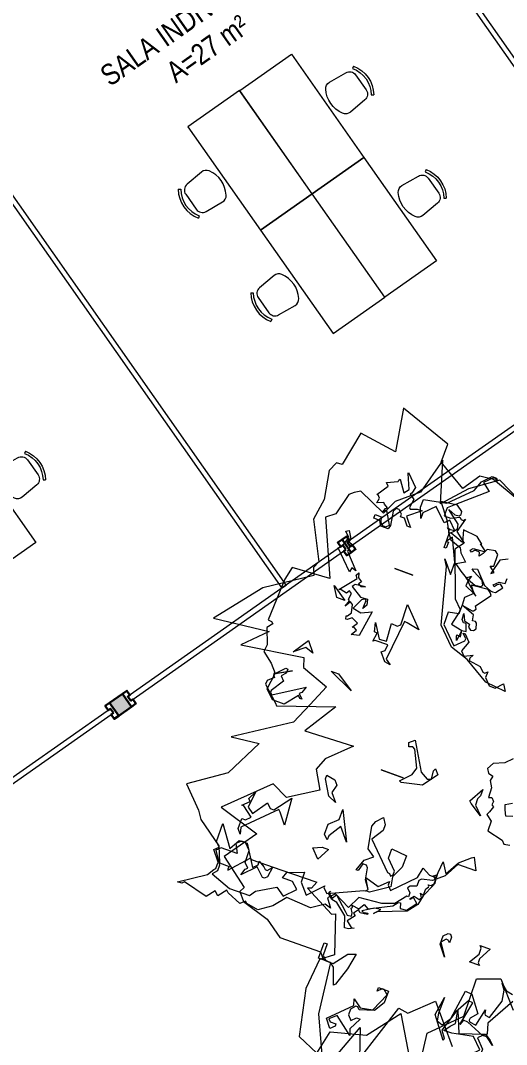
# Model space of a CAD drawing. Header units: metres. Extents: x -71 to 881, y -503 to 661.
# Drawn here: x 188.9 to 193.52, y 468.41 to 478.14 of the extents above; entities that cross this region are included whole.
import ezdxf

# ---------------------------------------------------------------- set-up
doc = ezdxf.new("R2010")
doc.units = ezdxf.units.M
for name, color, linetype, lineweight in [('02. Paredes', 6, 'Continuous', 30), ('03. Esquadria janelas', 2, 'Continuous', 15), ('05. Textos', 5, 'Continuous', 0), ('07. Mobiliário', 51, 'Continuous', 5), ('Parede', 6, 'Continuous', 30)]:
    doc.layers.add(name, color=color, linetype=linetype, lineweight=lineweight)
doc.layers.add('ARBRE', color=100, linetype='Continuous', lineweight=13, true_color=0x00ff3f)
doc.styles.add('ESC 1.100', font='ARIALN.TTF', dxfattribs={"height": 0.2})

# ---------------------------------------------------------------- blocks, each defined once
blk = doc.blocks.new('WMF2', base_point=(0, 0.01))
at = {"color": 251, "lineweight": 0, "true_color": 0x636466}
for points in [[(154.26, -173.69), (175.85, -184.22), (183.13, -179.1), (188.97, -172.64), (192.5, -184.13), (195.26, -173.72), (200.97, -168.92), (202.85, -164.87), (210.8, -168.41), (212.43, -167.44), (213.62, -166.42), (215.13, -160.27), (217.5, -158.38), (210.72, -142.97), (221.5, -142.28), (222.26, -138.6), (222.84, -126.51), (221.75, -126.41), (221.24, -125.83), (222.46, -124.38), (220.76, -119.93), (220.93, -117.85), (217.92, -115.52), (216.01, -113.25), (211.75, -115.52), (215.09, -113.71), (215.69, -113.21), (216.23, -113.25), (216.29, -112.71), (215.78, -112.1), (217.44, -110.7), (217.53, -109.6), (213.13, -105.6), (212.64, -105.02), (197.13, -110.25), (202.88, -101.16), (188.84, -101.73), (195.03, -95.86), (196.4, -92.3), (193.55, -87.25), (201.48, -82.18), (206.17, -84.52), (217.5, -73.62), (205.76, -70.03), (212.07, -61.12), (204.08, -54.99), (204.77, -53.52), (202.84, -51.25), (195.1, -48.95), (190.12, -45.33), (178.29, -45.44), (176.89, -43.78), (174.7, -43.59), (173.01, -29.2), (166.39, -14.78), (160.89, -29.58), (158.19, -21.39), (152.68, -38.14), (149.95, -37.75), (143.85, -43.43), (139.57, -38.33), (135.29, -33.25)], [(169.52, -180.97), (177.55, -183.87), (181.35, -183.49), (184.59, -178.67), (192.69, -183.49), (192.69, -188.7), (207.51, -193.95), (205.44, -181.84), (216.23, -183.49), (218.11, -173.58), (219.76, -173.52), (220.92, -170.8), (219.49, -162.84), (220.49, -156.77), (215.08, -146.26), (215.94, -144.26), (215.12, -142.21), (227.2, -134.24), (237.13, -121.84), (221.43, -123.58), (227.53, -117.47), (210.08, -120.09), (209.21, -117.47), (201.41, -114.58), (204.04, -108.47), (206.64, -102.36), (221.47, -92.77), (213.62, -93.64), (218.84, -83.17), (228.67, -76.4), (223.08, -70.7), (221.59, -68.47), (214.46, -63.39), (212.7, -59.01), (209.83, -58.98), (210.04, -58.28), (209.88, -57.88), (205.22, -63.07), (204.55, -62.86), (196.2, -62.98), (185.71, -63.11), (186.56, -61.11), (187.58, -60.7), (178.92, -56.25), (177.9, -56.66), (174.32, -45.95), (177.81, -43.34), (178.67, -34.61), (175.87, -21.54), (169.72, -18.91), (168.26, -25.61), (158.55, -28.14), (151.66, -37.02), (141.23, -19.49), (142.97, -34.33), (135.13, -42.17), (135.3, -53.01), (129.01, -55.27), (122.91, -48.29)], [(169.87, -28.84), (169.25, -28.23), (167.56, -28.23), (167.56, -27.6), (168.66, -26.5), (170.48, -28.84), (164.64, -34.67), (165.12, -36.39), (162.8, -34.67), (159.28, -35.28), (156.97, -40.52), (158.19, -41.62), (158.8, -41.62), (159.88, -40.52), (159.88, -41.62), (156.97, -41.62), (156.97, -38.21), (158.8, -35.28), (162.8, -34.07), (163.41, -34.67), (164.03, -34.67), (165.12, -33.45), (165.12, -31.75), (164.03, -30.53), (162.8, -31.75), (161.71, -31.75), (163.41, -28.23), (162.8, -26.5), (168.04, -30.53), (169.87, -28.84), (169.87, -28.84)], [(127.86, -39.54), (126.03, -38.33), (124.94, -37.24), (127.24, -38.94), (128.46, -38.94), (129.55, -37.85), (127.24, -35.41), (127.24, -31.39), (128.46, -32.48), (131.38, -31.39), (127.86, -34.91), (130.76, -37.85), (136.62, -36.62), (138.93, -36.62), (137.71, -38.33), (136.62, -39.54), (137.23, -43.08), (134.79, -37.24), (127.86, -39.54), (127.86, -39.54)], [(123.77, -50.57), (128.28, -42.59), (127.38, -39.75), (128.46, -38.94), (133.52, -40.99), (134.82, -41.11), (135.39, -39.6), (134.06, -46.44), (135.36, -46.55), (137.61, -42.55), (139.52, -36.52), (138.12, -34.62), (138.22, -33.95), (142.72, -39.97), (141.89, -45.21), (141.95, -40.55), (141.61, -38.48), (139.96, -37.89), (138.27, -40.36), (137.04, -48.82), (135.07, -48.6), (131.68, -44.07), (133.27, -42.27), (133.42, -41.67), (133.14, -41.28), (131.16, -40.93), (130.09, -45.87), (129.9, -44.79), (129.67, -44.48), (128.38, -44.23), (126.63, -49.66), (127.08, -52.73), (128.25, -54.29), (126.47, -52.71), (124.5, -52.36)], [(174.7, -43.59), (178.13, -43.59), (178.13, -48.16), (177.26, -48.16), (177.26, -44.83), (176.02, -43.59), (173.91, -43.59), (170.9, -47.37), (168.8, -48.16), (169.68, -43.59), (171.36, -38.49), (171.81, -38.05), (173.47, -42.7), (174.7, -43.59), (174.7, -43.59)], [(220.57, -50.22), (221.79, -50.2), (214.78, -54.92), (213.59, -56.76), (213.1, -57.26), (213.13, -59.1), (215.47, -61.97), (214.27, -63.08), (215.5, -64.29), (215.56, -69.52), (211.34, -63.72), (209.67, -66.67), (207.37, -66.7), (203.77, -60.91), (202.56, -62.13), (202.58, -63.23), (200.85, -62.15), (200.24, -61.55), (199.64, -61.56), (198.56, -62.79), (199.01, -59.87), (199.61, -59.26), (200.21, -59.24), (202.55, -61.52), (206.05, -57.94), (205.47, -59.78), (204.85, -60.28), (206.1, -61.48), (206.14, -65.01), (207.85, -66.7), (209.07, -66.69), (210.27, -65.56), (209.03, -63.15), (213.66, -63.1), (214.86, -61.99), (212.51, -58.47), (212.49, -56.77), (213.57, -55.55), (207.7, -53.3), (201.85, -53.37), (200.78, -55.09), (195.57, -58.07), (193.11, -56.39), (190.24, -59.36), (192.08, -61.04), (195, -61.01), (194.41, -62.83), (189.81, -64.59), (189.77, -61.68), (187.3, -58.79), (183.33, -62.96), (183.33, -62.37), (182.1, -61.15), (172.77, -65.4), (172.29, -65.4), (171.68, -66.02), (173.43, -68.94), (169.39, -67.77), (166.98, -70.11), (166.96, -69.01), (165.85, -67.81), (160.08, -73.71), (159.5, -76.65), (157.18, -75.46), (155.35, -75.48), (154.92, -80.22), (153.06, -77.33), (150.8, -81.38), (147.91, -83.85), (147.29, -84.34), (145.55, -80.94), (150.8, -80.88), (153.05, -76.72), (155.95, -74.38), (158.86, -73.73), (159.47, -73.11), (159.44, -71.4), (161.14, -70.78), (161.73, -70.16), (160.64, -69.08), (160.62, -67.87), (161.11, -67.86), (163.5, -64.91), (166.9, -63.65), (173.36, -63.08), (175.14, -59.53), (179.8, -61.8), (181.48, -60.07), (179.75, -57.65), (181.46, -58.23), (184.95, -55.88), (192.02, -56.41), (194.9, -52.85), (198.42, -50.48), (201.82, -51.06), (202.43, -51.55), (203.66, -50.42), (207.69, -52.09), (208.3, -52.68), (210.1, -50.35), (211.21, -51.44), (213, -49.09), (219.97, -50.84), (220.57, -50.22), (220.57, -50.22)], [(147.98, -61.05), (146.87, -62.15), (146.26, -62.15), (145.66, -61.53), (145.66, -59.83), (146.26, -60.44), (146.87, -60.44), (147.98, -59.23), (145.66, -55.68), (147.98, -58.61), (147.98, -61.05), (147.98, -61.05)], [(156.89, -69.51), (157.43, -66.75), (159.56, -64.03), (167.3, -61.05), (168.14, -60.32), (166.54, -62.02), (168.32, -61.8), (171.36, -59.94), (170.42, -59.42), (170.47, -59.72), (169.59, -59.84), (169.56, -59.52), (171.59, -59.29), (172.31, -59.83), (173.34, -58.5), (172.64, -57.96), (174.22, -55.94), (172.57, -54.64), (171.71, -54.74), (173.12, -54.01), (174.29, -53.87), (175.3, -57.08), (178.61, -59.71), (180.18, -60.09), (181.49, -61.11), (181.56, -61.74), (181.3, -62.07), (181.53, -61.43), (180.22, -60.39), (179.42, -61.68), (175.68, -58.22), (174.72, -57.4), (173.53, -57.53), (173.65, -58.47), (174.34, -59.58), (174.13, -59.93), (174.18, -60.23), (174.45, -60.45), (172.34, -60.13), (171.33, -61.75), (169.98, -60.98), (163.78, -64.16), (162.73, -65.48), (162.11, -65.55), (161.63, -64.1), (159.84, -64.31), (157.76, -66.95), (159.09, -68.05), (159.4, -68.02), (159.94, -67.33), (159.98, -67.64), (159.15, -68.6), (157.6, -68.22), (157.12, -68.85), (157.81, -69.96), (157.22, -69.78), (156.92, -69.81), (156.81, -71.58), (156.27, -72.27), (156.3, -72.59), (156.65, -72.85), (155.79, -72.95), (154.94, -73.93), (155.05, -74.81), (156.1, -75.62), (155.22, -76.3), (155.18, -73.27), (156.89, -69.51), (156.89, -69.51)], [(136.37, -58.45), (136.37, -57.37), (135.76, -56.76), (138.68, -56.76), (136.98, -59.69), (136.98, -61.39), (137.47, -62), (134.54, -62), (136.37, -58.45), (136.37, -58.45)], [(171.68, -66.02), (173.31, -68.24), (173.88, -71.59), (174.47, -72.18), (175.5, -72.18), (176.09, -69.97), (176.66, -69.97), (175.5, -73.22), (173.31, -74.97), (175.5, -76.59), (176.66, -82.74), (176.09, -84.36), (174.47, -86.09), (173.31, -84.36), (173.31, -82.74), (175.5, -79.36), (168.32, -72.18), (167.74, -72.18), (167.15, -71.59), (166.58, -72.18), (166.58, -73.22), (169.36, -76), (169.36, -78.78), (164.96, -78.33), (164.96, -74.97), (166.58, -71.59), (166.11, -68.82), (171.09, -65.45), (172.15, -65.45), (171.68, -66.02), (171.68, -66.02)], [(187.57, -69.19), (189.89, -71.62), (187.57, -72.72), (185.74, -72.72), (187.57, -69.19), (187.57, -69.19)], [(211.1, -72.56), (210.01, -72.56), (208.8, -73.77), (211.73, -76.09), (212.35, -76.09), (210.51, -77.8), (211.1, -78.4), (210.01, -80.71), (210.51, -76.09), (208.8, -74.88), (205.88, -79.01), (204.66, -77.8), (203.56, -77.8), (200.04, -82.55), (199.42, -74.88), (201.73, -77.8), (202.34, -78.4), (210.51, -70.25), (210.01, -68.43), (211.1, -69.64), (211.1, -72.56), (211.1, -72.56)], [(184.65, -79.77), (186.95, -76.25), (186.95, -75.04), (188.18, -76.25), (188.18, -79.17), (185.74, -81.48), (185.74, -84.42), (181.72, -76.25), (184.65, -79.77), (184.65, -79.77)], [(146.33, -113.43), (148.12, -111.55), (151.13, -110.32), (152.08, -108.49), (151.44, -107.36), (150.04, -107.03), (150.34, -105.65), (149.29, -103.85), (149.18, -101.08), (148.29, -101.35), (147.47, -100.54), (147.61, -99.46), (147.03, -99.16), (147.51, -97.44), (147.99, -96.52), (146.26, -95.22), (146.17, -92.39), (141.64, -91.28), (140.84, -90.46), (139.13, -90.72)], [(141.07, -98.46), (142.94, -97.86), (143.7, -99.41), (144.2, -100.81), (142.43, -101.88)], [(193.06, -90.68), (193.06, -91.77), (190.63, -91.29), (189.54, -90.08), (190.15, -87.76), (188.32, -85.45), (190.63, -86.53), (193.06, -90.68), (193.06, -90.68)], [(151.83, -99.7), (151.83, -97.88), (149.53, -95.56), (153.05, -97.88), (153.66, -98.49), (151.35, -102.62), (151.35, -100.8), (151.83, -99.7), (151.83, -99.7)], [(173.74, -97.12), (171.08, -99.94), (170.47, -101.94), (172.73, -106.71), (173.49, -107.11), (174.53, -106.76), (174.92, -107.91), (173.5, -109.02), (168.96, -101.3), (166.77, -100.11), (165.62, -100.49), (165.9, -102.84), (165.52, -103.6), (164.39, -102.19), (167.39, -98.11), (173.12, -96.81), (173.74, -97.12), (173.74, -97.12)], [(173.09, -98.24), (179.55, -98.24), (173.09, -98.24), (173.09, -98.24)], [(216.62, -108.51), (216.01, -113.25), (213.7, -115.58), (213.1, -115.58), (213.1, -114.35), (214.19, -113.25), (213.1, -112.03), (215.41, -108.51), (215.41, -107.9), (214.8, -107.41), (206.64, -112.66), (207.25, -110.82), (207.86, -110.33), (206.64, -109.11), (207.25, -109.11), (207.86, -109.72), (210.77, -106.2), (214.19, -106.2), (216.62, -108.51), (216.62, -108.51)], [(194.63, -115.87), (201.7, -119.08), (199.51, -119.1), (194.63, -115.87), (194.63, -115.87)], [(208.1, -122), (210.46, -122.83), (213.34, -120.5), (210.43, -124.86), (208.1, -122), (208.1, -122)], [(190.5, -128.76), (189.64, -129.45), (189.46, -131.17), (193.19, -131.13), (193.65, -130.73), (193.32, -133.22), (194.17, -133.3), (194.78, -135.8), (192.24, -131.89), (190.15, -132.02), (190.49, -137.07), (188.78, -136.9), (187.93, -137.58), (188.18, -143.5), (182.86, -137.92), (186.5, -138.74), (187.36, -138.82), (188.57, -127.35), (187.03, -126.24), (188.66, -126.48), (190.5, -128.76), (190.5, -128.76)], [(167.53, -134.78), (172.77, -136.49), (177.52, -141.23), (181.55, -156.93), (182.76, -158.76), (179.84, -155.24), (179.84, -158.76), (182.76, -165.09), (183.97, -163.4), (183.36, -163.4), (183.36, -161.69), (183.97, -161.69), (183.97, -165.71), (182.76, -166.93), (185.07, -169.24), (186.28, -168.03), (189.83, -171.55), (192.73, -168.64), (192.73, -166.93), (193.83, -169.85), (193.83, -172.16), (187.38, -173.37), (181.55, -179.23), (180.45, -182.15), (178.13, -184.47), (176.91, -184.47), (176.31, -183.86), (177.52, -184.47), (179.84, -182.15), (177.52, -180.32), (185.07, -173.85), (186.89, -172.16), (186.89, -169.85), (185.07, -169.85), (182.76, -170.95), (182.15, -170.45), (181.55, -170.45), (181.05, -170.95), (182.15, -166.93), (179.21, -164.61), (181.05, -162.17), (176.31, -149.38), (174, -147.07), (174, -145.86), (176.91, -145.25), (176.91, -141.71), (172.29, -137.1), (169.85, -139.41), (169.85, -140.01), (171.07, -141.23), (170.45, -141.23), (168.76, -139.41), (169.85, -136.49), (168.76, -135.38), (166.44, -136.49), (166.93, -135.38), (166.93, -134.78), (163.52, -134.17), (162.29, -132.95), (161.69, -132.95), (161.08, -133.55), (161.08, -131.86), (159.38, -130.03), (157.67, -130.03), (155.85, -131.86), (154.74, -130.03), (160.6, -130.65), (167.53, -134.78), (167.53, -134.78)], [(198.96, -132.02), (199.76, -132.54), (200.36, -132.4), (199.38, -133.95), (201.26, -134.85), (202.39, -133.98), (202.72, -133.9), (202.93, -134.84), (202.59, -134.91), (201.88, -136.06), (202.37, -138.31), (203.19, -138.84), (204.17, -137.22), (203.51, -139.04), (203.93, -139.29), (203.69, -141.03), (204.43, -141.55), (204.96, -140.74), (206.69, -141.04), (207.29, -140.91), (203.63, -145.45), (204.17, -146.3), (203.66, -147.12), (203.34, -145.79), (202.2, -145.06), (202.72, -144.26), (201.92, -143.8), (200.66, -144.08), (203.6, -143.77), (204.12, -142.96), (200.96, -141), (198.96, -141.1), (198.59, -139.51), (199.36, -138.28), (199.2, -140.69), (199.61, -140.96), (200.47, -140.41), (201.83, -137.47), (199.42, -136.95), (196.65, -138.27), (197.74, -130.97), (199.93, -130.47), (198.96, -132.02), (198.96, -132.02)], [(172.09, -138.69), (172.45, -139.76), (172.53, -140.18), (171.42, -140.08), (171.62, -141.79), (170.39, -141.96), (171.14, -144.02), (171.94, -143.9), (172.54, -144.66), (172.74, -146.37), (171.85, -144.55), (170.26, -144.14), (170.19, -143.29), (169.43, -142.72), (168.61, -142.9), (168.09, -143.61), (168.48, -145.07), (168.92, -145.41), (169.79, -145.28), (170.04, -146.94), (173.91, -148.36), (170.8, -147.91), (170.41, -148.01), (169.9, -148.71), (170.41, -149.48), (167.33, -153.6), (167.88, -154.33), (168.63, -154.89), (173.09, -154.46), (173.45, -154.42), (171.93, -152.49), (171.21, -151.97), (174.13, -154.55), (174.64, -155.32), (175.4, -155.88), (172.47, -154.78), (170.8, -155.02), (170.42, -155.53), (171.04, -156.68), (174.04, -158.22), (174.74, -158.74), (173.33, -159.18), (169.98, -155.59), (167.94, -154.77), (167.31, -154.68), (166.44, -154.8), (165.01, -156.7), (165.95, -157.41), (166.73, -156.9), (167.3, -156.16), (167.79, -156.52), (166.47, -157.79), (164.8, -158.03), (164.79, -159.51)], [(166.28, -164.6), (168.39, -163.57), (169.49, -159.28), (168.67, -159.85), (170.32, -161.09), (169.36, -161.46), (169.4, -164.84), (170.39, -165.59), (172.66, -165.09), (173.31, -163.69), (174.06, -162.7), (174.38, -163.72), (175.5, -163.78), (175.85, -163.73), (176.42, -162.98), (176.92, -163.36), (176.35, -164.1), (173.23, -164.33), (173.04, -164.58), (174.93, -166.01), (174.5, -166.07), (176.45, -167.55), (180.59, -167.98), (179.68, -164.7), (183.52, -166.03), (184.12, -165.76), (184.28, -166.58), (184.98, -167.12), (184.09, -166.85), (182.78, -167.03), (182.25, -167.74), (182.48, -169.01), (186.32, -171.88), (184.25, -171.11), (183.02, -171.28), (182.66, -171.8), (182.73, -172.63), (184.43, -173.9), (189.08, -173.24), (185.87, -169.02), (184.12, -165.76), (182.95, -164.22), (179.83, -163.17), (179.13, -161.78), (177.11, -159.84), (179.39, -158.51), (177.45, -157.05), (175.4, -155.88), (174.19, -156.77), (174.64, -155.32), (174.73, -153.72), (171.93, -152.49), (174.04, -150.58), (173.91, -148.36), (173.97, -146.62), (174.86, -142.5), (171.62, -141.79), (172.09, -138.69), (172.09, -138.69)], [(208.87, -141.57), (204.74, -138.66), (207.06, -138.66), (208.87, -141.57), (208.87, -141.57)], [(208.96, -155.15), (209.4, -154.92), (209.63, -154.33), (208.3, -153.97), (208.67, -151.63), (204.64, -147.41), (205.96, -147.79), (206.24, -146.5), (211.37, -151.69), (210.33, -152.81), (209.63, -155.34), (210.96, -156.71), (210.11, -157.18), (208.96, -155.15), (208.96, -155.15)], [(189.52, -151.57), (194.75, -151.57), (189.52, -151.57), (189.52, -151.57)], [(203.13, -162.67), (204.93, -162.67), (204.93, -163.71), (203.13, -163.71), (202.75, -162.29), (202.01, -161.54), (200.96, -161.54), (200.21, -162.29), (202.01, -165.5), (202.37, -165.88), (203.13, -165.12), (202.75, -166.25), (202.37, -166.64), (203.5, -167.31), (203.82, -167.68), (205.6, -166.93), (205.31, -168.42), (205.98, -169.09), (206.34, -169.09), (204.18, -172.31), (204.93, -173.05), (202.01, -174.48), (202.01, -174.86), (201.7, -175.24), (199.54, -172.01), (198.43, -173.43), (200.21, -177.4), (200.21, -177.69), (197, -174.48), (197.38, -172.69), (197.76, -172.31), (196.33, -171.27), (196.63, -168.73), (196.33, -168.42), (194.53, -169.09), (193.04, -169.09), (196.63, -166.25), (195.57, -164.83), (194.53, -163.71), (195.57, -163.71), (197, -165.5), (198.12, -165.5), (198.12, -166.25), (199.17, -167.31), (199.92, -167.31), (200.59, -166.25), (199.92, -162.29), (200.21, -161.25), (202.37, -161.25), (203.13, -162.67), (203.13, -162.67)]]:
    blk.add_lwpolyline(points, dxfattribs=at)
blk = doc.blocks.new('A$C63C33222')
at = {"linetype": 'Continuous'}
for p, q in [((1.0695, 1.2), (0.4695, 1.2)), ((0.4695, 1.2), (0.4695, 0)), ((1.0695, 0), (1.0695, 1.2)), ((0.4695, 0), (1.0695, 0))]:
    blk.add_line(p, q, dxfattribs=at)
for p, q in [((0.0516, 0.7667), (0.071, 0.7533)), ((0.0828, 0.6874), (0.0828, 0.5126)), ((0.3268, 0.7735), (0.1475, 0.7579)), ((0.071, 0.4467), (0.0516, 0.4333)), ((0.1475, 0.4421), (0.3268, 0.4265))]:
    blk.add_line(p, q)
for centre, radius, start, end in [((0.2952, 0.6), 0.2952, 145.61966, 214.38034), ((0.2952, 0.6), 0.2716, 145.61966, 214.38034), ((0.1536, 0.6874), 0.0708, 94.96974, 180), ((0.3329, 0.703), 0.0708, 31.59303, 94.96974), ((0.1654, 0.6), 0.2674, 328.40697, 31.59303), ((0.1536, 0.5126), 0.0708, 180, 265.03026), ((0.3329, 0.497), 0.0708, 265.03026, 328.40697)]:
    blk.add_arc(centre, radius, start, end)
blk = doc.blocks.new('pilar')
h = blk.add_hatch(color=6)
h.dxf.hatch_style = 1
h.paths.add_polyline_path([(581.9483, 175.4232), (582.0983, 175.4232), (582.0983, 175.5732), (581.9483, 175.5732)])
at = {"layer": 'Parede'}
blk.add_lwpolyline([(581.9483, 175.4232), (582.0983, 175.4232), (582.0983, 175.5732), (581.9483, 175.5732)], close=True, dxfattribs=at)

msp = doc.modelspace()

# ---------------------------------------------------------------- linework, layer by layer
at = {"layer": '02. Paredes'}
for points in [[(191.9961, 473.1097), (191.9749, 473.0948), (192.0036, 473.0539), (192.0453, 473.0832), (191.9591, 473.2059), (191.9174, 473.1767), (191.9462, 473.1357), (191.9674, 473.1506), (191.9961, 473.1097)], [(192.0371, 473.1385), (192.0583, 473.1534), (192.087, 473.1125), (192.0453, 473.0832), (191.9591, 473.2059), (192.0008, 473.2352), (192.0296, 473.1943), (192.0084, 473.1794), (192.0371, 473.1385)], [(189.9502, 471.673), (189.9714, 471.6879), (190.0001, 471.6469), (189.9584, 471.6177), (189.8722, 471.7404), (189.9139, 471.7697), (189.9426, 471.7288), (189.9214, 471.7139), (189.9502, 471.673)], [(189.7864, 471.558), (189.7652, 471.5431), (189.7939, 471.5022), (189.8356, 471.5315), (189.7494, 471.6542), (189.7077, 471.6249), (189.7365, 471.584), (189.7577, 471.5989), (189.7864, 471.558)]]:
    msp.add_lwpolyline(points, dxfattribs=at)
at = {"layer": '03. Esquadria janelas'}
for points in [[(192.0371, 473.1385), (194.083, 474.5752), (194.0543, 474.6161), (192.0084, 473.1794)], [(189.9502, 471.673), (191.9961, 473.1097), (191.9674, 473.1506), (189.9214, 471.7139)], [(187.7091, 470.0992), (189.7864, 471.558), (189.7577, 471.5989), (187.6804, 470.1402)]]:
    msp.add_lwpolyline(points, close=True, dxfattribs=at)
at = {"layer": '07. Mobiliário'}
for points in [[(191.7576, 480.3961), (195.2345, 475.4449), (195.1971, 475.4187), (191.7203, 480.3698)], [(187.949, 477.7215), (191.4259, 472.7704), (191.3885, 472.7441), (187.9116, 477.6953)]]:
    msp.add_lwpolyline(points, close=True, dxfattribs=at)

# ---------------------------------------------------------------- block references
at = {"xscale": -1, "rotation": 215.0778726686951}
msp.add_blockref('pilar', (-387.3145, 280.7762), dxfattribs=at)
msp.add_blockref('pilar', (-387.3145, 280.7762), dxfattribs=at)
at = {"layer": '07. Mobiliário', "xscale": -1, "rotation": 35.07787266869521}
for p in [(192.5504, 477.1039), (193.24, 476.1219), (189.4314, 473.4473)]:
    msp.add_blockref('A$C63C33222', p, dxfattribs=at)
at = {"layer": '07. Mobiliário', "rotation": 35.0778726686951}
for p in [(190.7998, 475.8746), (191.4895, 474.8926)]:
    msp.add_blockref('A$C63C33222', p, dxfattribs=at)
at = {"layer": 'ARBRE', "color": 251, "lineweight": 5, "true_color": 0x636466, "xscale": 0.03451886634015593, "yscale": 0.03451886634015593, "zscale": 0.03451886634015593, "rotation": 160.1685466476646}
msp.add_blockref('WMF2', (197.0095, 465.7263), dxfattribs=at)

# ---------------------------------------------------------------- texts
at = {"layer": '05. Textos', "insert": (190.7363, 477.7864), "char_height": 0.2, "width": 6.866758, "attachment_point": 8, "rotation": 35.10814, "style": 'ESC 1.100'}
msp.add_mtext('SALA INDIVIDUAL\\PA=27 m²', dxfattribs=at)

doc.saveas('drawing.dxf')
